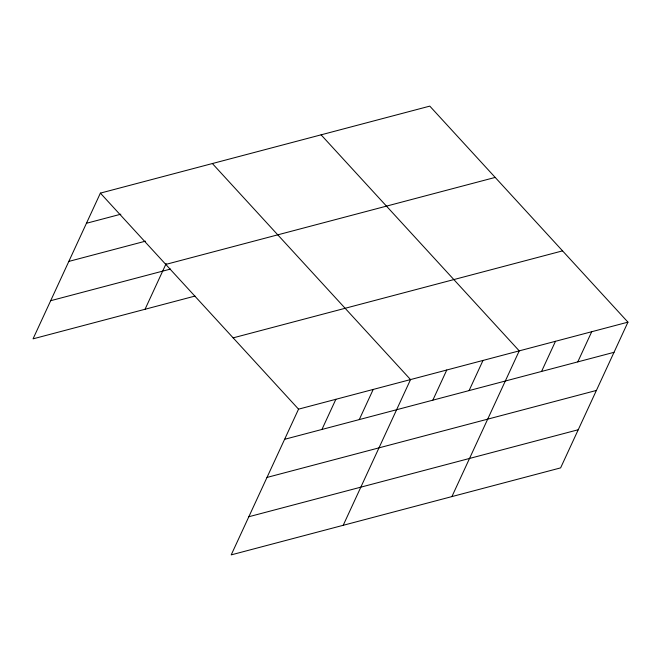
<?xml version="1.0" encoding="UTF-8"?>
<svg xmlns="http://www.w3.org/2000/svg" width="661" height="661" viewBox="0 0 661 661"><rect width="100%" height="100%" fill="white"/><g stroke="black" fill="none" stroke-linecap="round" stroke-linejoin="round"><path stroke-width="0.99" d="M627.95 322.155L298.541 409.159L231.21 554.876L560.619 467.881L627.95 322.155L429.79 106.124L100.381 193.119L33.05 338.845L194.995 296.07M145.048 309.265L166.126 263.64M321.94 429.443L335.871 399.294M359.27 419.586L373.209 389.436M343.208 525.297L410.539 379.579L212.379 163.548M432.839 400.161L446.77 370.003M469.079 390.585L483.009 360.435M451.909 496.585L519.24 350.867L321.089 134.836M541.549 371.449L555.48 341.299M577.78 361.881L591.711 331.731M86.451 223.278L120.839 214.197M68.827 261.409L145.461 241.174M165.771 264.417L495.188 177.421M50.674 300.705L170.505 269.06M233.151 337.862L562.561 250.866M284.61 439.309L614.019 352.313M266.986 477.44L596.396 390.444M248.825 516.737L578.243 429.741M100.381 193.119L298.541 409.159"/></g></svg>
